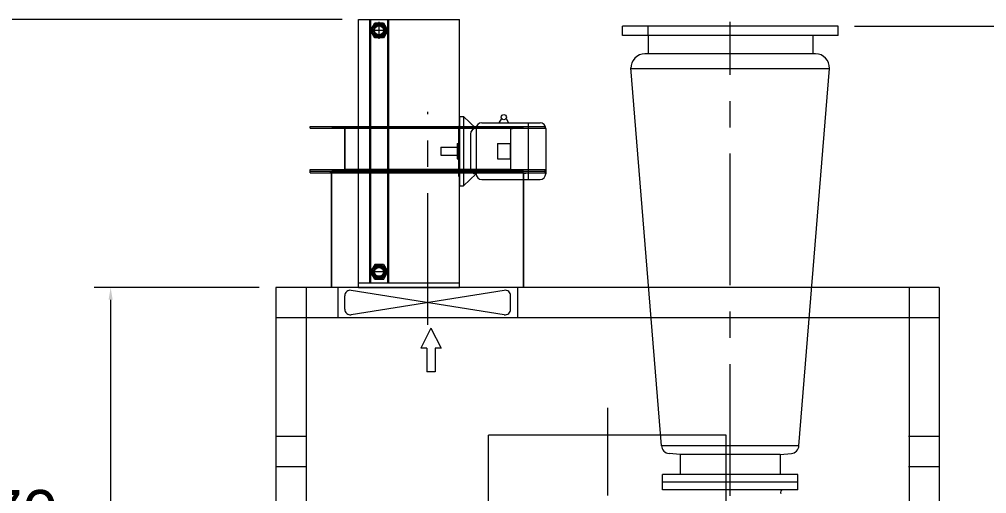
# Model space of a CAD drawing. Header units: millimetres. Extents: x 3 to 671030, y 2 to 511260.
# Drawn here: x 76673 to 165566, y 398948 to 442551 of the extents above; entities that cross this region are included whole.
import ezdxf

# ---------------------------------------------------------------- set-up
doc = ezdxf.new("R2010")
doc.units = ezdxf.units.MM
doc.header["$LTSCALE"] = 25.4
doc.linetypes.add('CENTER', pattern=[50.8, 31.75, -6.35, 6.35, -6.35])
doc.layers.get('Defpoints').update_dxf_attribs({"lineweight": 5})
doc.layers.add('CAXA0', color=7, linetype='Continuous', lineweight=5)
doc.layers.add('CAXA1', color=5, linetype='CENTER', lineweight=5)
doc.styles.add('Roman', font='arial.ttf')
doc.styles.get("Standard").update_dxf_attribs({"font": 'arial.ttf'})
doc.dimstyles.new('ISO-25', dxfattribs={"dimscale": 30, "dimtxt": 38.1, "dimasz": 38.1, "dimexe": 50.8, "dimexo": 50.8, "dimgap": 15.875, "dimtad": 1, "dimtih": 1, "dimtoh": 1, "dimdec": 1, "dimlfac": 0.03937, "dimdsep": 46, "dimtxsty": 'Standard', "dimcen": 63.5, "dimclrd": 7, "dimclre": 7, "dimclrt": 7, "dimadec": 0, "dimazin": 0, "dimtfac": 1, "dimtdec": 1, "dimtmove": 0, "dimatfit": 3, "dimfxl": 25.4, "dimlwd": 5, "dimlwe": 5, "dimarcsym": 0})

# ---------------------------------------------------------------- blocks, each defined once
blk = doc.blocks.new('*D33')
at = {"color": 7, "linetype": 'Continuous', "lineweight": 5, "transparency": 16777216}
for p, q in [((98705, 417913), (83539, 417913)), ((85063, 416770), (85063, 381164)), ((85063, 350476), (85063, 375932)), ((96165, 349333), (83539, 349333))]:
    blk.add_line(p, q, dxfattribs=at)
at = {"color": 7, "transparency": 16777216}
for points in [[(84872, 416770), (85253, 416770), (85063, 417913)], [(84872, 350476), (85253, 350476), (85063, 349333)]]:
    blk.add_solid(points, dxfattribs=at)
at = {"layer": 'Defpoints', "color": 0, "transparency": 16777216}
for p in [(85063, 417913), (100229, 417913), (97689, 349333)]:
    blk.add_point(p, dxfattribs=at)
at = {"color": 7, "lineweight": 5, "transparency": 16777216, "insert": (85063, 378548), "char_height": 4191, "attachment_point": 5, "style": 'Roman'}
blk.add_mtext('2700', dxfattribs=at)
blk = doc.blocks.new('*D34')
at = {"color": 7, "linetype": 'Continuous', "lineweight": 5, "transparency": 16777216}
for p, q in [((153430, 441916), (179134, 441916)), ((177610, 440773), (177610, 394744)), ((177610, 350476), (177610, 389509)), ((165253, 349333), (179134, 349333))]:
    blk.add_line(p, q, dxfattribs=at)
at = {"color": 7, "transparency": 16777216}
for points in [[(177420, 440773), (177801, 440773), (177610, 441916)], [(177420, 350476), (177801, 350476), (177610, 349333)]]:
    blk.add_solid(points, dxfattribs=at)
at = {"layer": 'Defpoints', "color": 0, "transparency": 16777216}
for p in [(151906, 441916), (163729, 349333), (177610, 349333)]:
    blk.add_point(p, dxfattribs=at)
at = {"color": 7, "lineweight": 5, "transparency": 16777216, "insert": (177610, 392127), "char_height": 4191, "attachment_point": 5, "style": 'Roman'}
blk.add_mtext('3645', dxfattribs=at)
blk = doc.blocks.new('*D37')
at = {"color": 7, "linetype": 'Continuous', "lineweight": 5, "transparency": 16777216}
for p, q in [((106326, 442551), (72179, 442551)), ((73703, 441408), (73703, 399780)), ((73703, 350476), (73703, 394545)), ((96165, 349333), (72179, 349333))]:
    blk.add_line(p, q, dxfattribs=at)
at = {"color": 7, "transparency": 16777216}
for points in [[(73512, 441408), (73893, 441408), (73703, 442551)], [(73512, 350476), (73893, 350476), (73703, 349333)]]:
    blk.add_solid(points, dxfattribs=at)
at = {"layer": 'Defpoints', "color": 0, "transparency": 16777216}
for p in [(73703, 442551), (107850, 442551), (97689, 349333)]:
    blk.add_point(p, dxfattribs=at)
at = {"color": 7, "lineweight": 5, "transparency": 16777216, "insert": (73703, 397162), "char_height": 4191, "attachment_point": 5, "style": 'Roman'}
blk.add_mtext('3670', dxfattribs=at)

msp = doc.modelspace()

# ---------------------------------------------------------------- linework, layer by layer
at = {"color": 7, "lineweight": 5}
for p, q in [((107849.53, 442551.25), (117120.53, 442551.25)), ((107849.53, 417913.25), (107849.53, 442551.25)), ((108852.81, 442551.25), (108852.81, 418319.65)), ((108937.23, 441535.25), (109333.18, 442221.05)), ((108954.41, 442551.25), (108954.41, 418319.65)), ((109333.18, 442221.05), (110125.07, 442221.05)), ((109729.13, 440753.96), (109729.13, 442318.15)), ((110125.07, 442221.05), (110521.02, 441535.25)), ((110503.85, 442551.25), (110503.85, 418319.65)), ((110605.45, 442551.25), (110605.45, 418319.65)), ((117120.53, 417913.25), (117120.53, 442551.25)), ((132093.65, 441052.66), (132093.65, 441916.26)), ((134450.57, 441052.66), (134450.57, 441916.26)), ((151905.65, 441052.66), (151905.65, 441916.26)), ((110602.93, 441535.25), (108876.82, 441535.25)), ((109333.18, 440849.45), (108937.23, 441535.25)), ((110521.02, 441535.25), (110125.07, 440849.45)), ((134450.57, 441052.66), (134450.57, 439376.26)), ((149596.65, 441052.66), (149596.65, 439376.26)), ((110125.07, 440849.45), (109333.18, 440849.45)), ((135682.65, 403359.06), (132879.88, 438106.26)), ((132881.44, 438043.36), (151117.85, 438043.36)), ((148316.64, 403359.06), (151117.85, 438043.36)), ((117120.53, 433610.45), (117476.13, 433610.45)), ((117120.53, 433610.45), (117120.53, 427260.45)), ((117476.13, 433610.45), (118646.69, 432518.25)), ((117476.13, 433610.45), (117476.13, 427260.45)), ((119167.39, 433038.95), (124524.63, 433038.95)), ((120989.92, 433441.12), (120750.72, 433038.95)), ((121400.53, 433441.12), (121639.72, 433038.95)), ((123419.73, 433038.95), (123419.73, 427831.95)), ((103404.35, 432696.05), (124994.35, 432696.05)), ((103404.35, 432543.65), (103404.35, 432696.05)), ((103404.35, 432543.65), (124994.35, 432543.65)), ((123000.45, 432543.65), (105398.25, 432543.65)), ((106553.95, 432518.25), (106553.95, 428759.05)), ((121819.35, 432543.65), (106579.35, 432543.65)), ((106579.35, 432543.65), (106579.35, 428733.65)), ((117018.93, 432721.45), (117120.53, 432721.45)), ((117018.93, 432721.45), (117018.93, 428149.45)), ((118646.69, 432518.25), (118646.69, 428352.65)), ((121793.95, 432543.65), (121793.95, 428733.65)), ((121793.95, 432543.65), (121997.15, 432543.65)), ((121819.35, 432518.25), (121819.35, 428759.05)), ((121819.35, 432518.25), (121997.15, 432518.25)), ((121997.15, 432518.25), (121997.15, 432543.65)), ((124994.35, 432543.65), (124994.35, 432696.05)), ((125045.33, 432518.25), (125045.33, 428352.65)), ((116917.33, 431146.65), (117018.93, 431146.65)), ((116917.33, 431146.65), (116917.33, 429724.25)), ((118125.99, 431997.55), (118125.99, 428873.35)), ((120626.26, 431146.65), (121764.18, 431146.65)), ((120626.26, 431146.65), (120626.26, 429724.25)), ((121764.18, 431146.65), (121764.18, 429724.25)), ((115393.33, 430791.05), (116917.33, 430791.05)), ((115393.33, 430791.05), (115393.33, 430079.85)), ((115393.33, 430079.85), (116917.33, 430079.85)), ((116917.33, 429724.25), (117018.93, 429724.25)), ((120626.26, 429724.25), (121764.18, 429724.25)), ((121793.95, 429876.65), (121793.95, 428581.25)), ((121819.35, 429876.65), (121819.35, 428606.65)), ((103404.35, 428733.65), (124994.35, 428733.65)), ((103404.35, 428581.25), (103404.35, 428733.65)), ((103404.35, 428581.25), (124994.35, 428581.25)), ((103404.35, 428581.25), (124994.35, 428581.25)), ((103404.35, 428428.85), (103404.35, 428581.25)), ((123000.45, 428581.25), (105398.25, 428581.25)), ((121793.95, 428733.65), (106604.75, 428733.65)), ((121793.95, 428581.25), (106604.75, 428581.25)), ((121793.95, 428733.65), (121997.15, 428733.65)), ((121793.95, 428581.25), (121997.15, 428581.25)), ((121819.35, 428759.05), (121997.15, 428759.05)), ((121819.35, 428606.65), (121997.15, 428606.65)), ((121997.15, 428759.05), (121997.15, 428733.65)), ((121997.15, 428606.65), (121997.15, 428581.25)), ((124994.35, 428581.25), (124994.35, 428733.65)), ((124994.35, 428428.85), (124994.35, 428581.25)), ((103404.35, 428428.85), (124994.35, 428428.85)), ((105398.25, 428428.85), (105195.05, 428428.85)), ((105398.25, 428428.85), (105195.05, 428428.85)), ((105372.85, 428403.45), (105195.05, 428403.45)), ((105372.85, 428403.45), (105195.05, 428403.45)), ((105372.85, 417913.25), (105372.85, 428403.45)), ((123000.45, 428428.85), (105398.25, 428428.85)), ((105398.25, 417913.25), (105398.25, 428428.85)), ((111035.77, 428403.45), (111035.77, 428428.85)), ((111035.77, 428403.45), (111035.77, 428428.85)), ((117018.93, 428149.45), (117120.53, 428149.45)), ((117476.13, 427260.45), (118646.69, 428352.65)), ((119167.39, 427831.95), (124524.63, 427831.95)), ((123000.45, 428428.85), (123203.65, 428428.85)), ((123000.45, 428428.85), (123203.65, 428428.85)), ((123000.45, 417913.25), (123000.45, 428428.85)), ((123025.85, 428403.45), (123203.65, 428403.45)), ((123025.85, 428403.45), (123203.65, 428403.45)), ((123025.85, 417913.25), (123025.85, 428403.45)), ((123203.65, 428403.45), (123203.65, 428428.85)), ((123203.65, 428403.45), (123203.65, 428428.85)), ((117120.53, 427260.45), (117476.13, 427260.45)), ((109333.18, 420021.63), (108937.23, 419335.83)), ((110125.07, 420021.63), (109333.18, 420021.63)), ((110125.07, 420021.63), (110521.02, 419335.83)), ((110605.45, 419335.83), (108852.81, 419335.83)), ((109333.18, 418650.03), (108937.23, 419335.83)), ((110125.07, 418650.03), (110521.02, 419335.83)), ((100229.35, 417913.25), (100229.35, 349333.25)), ((161189.35, 417913.25), (100229.35, 417913.25)), ((103023.35, 417913.25), (103023.35, 349333.25)), ((105944.35, 417913.25), (105944.35, 415119.25)), ((107849.53, 418319.65), (117120.53, 418319.65)), ((107849.53, 417913.25), (117120.53, 417913.25)), ((110125.07, 418650.03), (109333.18, 418650.03)), ((122454.35, 417913.25), (122454.35, 415119.25)), ((158449.95, 417913.25), (158395.67, 349333.25)), ((161189.35, 417913.25), (161189.35, 349333.25)), ((106579.35, 415899.03), (106579.35, 417133.48)), ((121231.52, 415397.34), (107167.17, 417635.17)), ((121231.52, 417635.17), (107167.17, 415397.34)), ((121819.35, 415899.03), (121819.35, 417133.48)), ((161189.35, 415119.25), (100229.35, 415119.25)), ((114498.42, 414169.25), (113568.39, 412325.2)), ((114498.42, 414169.25), (115428.45, 412325.2)), ((114106.57, 412325.2), (113568.39, 412325.2)), ((114106.57, 412325.2), (114106.57, 410161.07)), ((115428.45, 412325.2), (114890.27, 412325.2)), ((114890.27, 412325.2), (114890.27, 410161.07)), ((114890.27, 410161.07), (114106.57, 410161.07)), ((103023.35, 404197.25), (100229.35, 404197.25)), ((141631.35, 404324.26), (119787.35, 404324.26)), ((119787.35, 363557.26), (119787.35, 404324.26)), ((141631.35, 363557.26), (141631.35, 404324.26)), ((161189.35, 404197.25), (158395.35, 404197.25)), ((148316.38, 403359.06), (135682.65, 403359.06)), ((137402.12, 402546.26), (136377.39, 402635.92)), ((146596.92, 402546.26), (137402.12, 402546.26)), ((137402.12, 402546.26), (137402.12, 400717.46)), ((146595.89, 402546.17), (147621.64, 402635.92)), ((146596.92, 402546.26), (146596.92, 400717.46)), ((103023.35, 401403.25), (100229.35, 401403.25)), ((161189.35, 401403.25), (158395.35, 401403.25))]:
    msp.add_line(p, q, dxfattribs=at)
for centre, radius in [((109729.13, 441535.25), 673.1), ((109729.13, 441535.25), 609.6), ((109729.13, 441535.25), 581.66), ((109729.13, 441536.06), 495.3), ((109729.13, 441535.25), 419.1), ((121195.22, 433559.65), 237.07), ((109729.13, 419335.83), 673.1), ((109729.13, 419335.83), 609.6), ((109729.13, 419335.83), 581.66), ((109729.13, 419336.63), 495.3), ((109729.13, 419335.83), 406.4)]:
    msp.add_circle(centre, radius, dxfattribs=at)
for centre, radius, start, end in [((134149.88, 438106.26), 1270, 90, 182.8392559), ((149849.41, 438106.26), 1270, 357.1607441, 90), ((119167.39, 432518.25), 520.7, 90, 180), ((124524.63, 432518.25), 520.7, 0, 90), ((118646.69, 431997.55), 520.7, 90, 180), ((118646.69, 428873.35), 520.7, 180, 270), ((119167.39, 428352.65), 520.7, 180, 270), ((124524.63, 428352.65), 520.7, 270, 0), ((107087.35, 417133.48), 508, 80.9592229, 180), ((121311.35, 417133.48), 508, 0, 99.0407771), ((107087.35, 415899.03), 508, 180, 279.0407771), ((121311.35, 415899.03), 508, 260.9592229, 0), ((136443.8, 403395.02), 762, 182.7043126, 265), ((147555.23, 403395.02), 762, 275, 357.2956874), ((146874.41, 399041.06), 254, 90, 201.5170454)]:
    msp.add_arc(centre, radius, start, end, dxfattribs=at)
at = {"layer": 'CAXA0', "color": 7, "linetype": 'Continuous', "lineweight": 5}
for p, q in [((151905.65, 441916.26), (132093.65, 441916.26)), ((151905.65, 441052.66), (132093.65, 441052.66)), ((149849.41, 439376.26), (134149.88, 439376.26)), ((148225.36, 400717.46), (135776.65, 400717.46)), ((135779.36, 400006.26), (135779.36, 400717.46)), ((148225.36, 400006.26), (148225.36, 400717.46)), ((148225.36, 400006.26), (135776.65, 400006.26)), ((135780.71, 399295.06), (135780.71, 400006.26)), ((148226.71, 399295.06), (135780.71, 399295.06)), ((148226.71, 399295.06), (148226.71, 400006.26))]:
    msp.add_line(p, q, dxfattribs=at)
at = {"layer": 'CAXA1', "linetype": 'CENTER', "lineweight": 5, "ltscale": 15}
for p, q in [((141999.65, 379397.23), (141999.65, 442322.66)), ((114199.35, 414474.55), (114199.35, 434053.6))]:
    msp.add_line(p, q, dxfattribs=at)
at = {"layer": 'CAXA1', "linetype": 'CENTER', "lineweight": 5, "ltscale": 10}
msp.add_line((130709.35, 406830.61), (130709.35, 362564.34), dxfattribs=at)

# ---------------------------------------------------------------- dimensions: what is measured, and where the dimension line sits
at = {"color": 7, "lineweight": 5}
for base, p1, p2, picture, middle in [((73702.53, 442551.25), (97689.35, 349333.25), (107849.53, 442551.25), '*D37', (73702.53, 397162.4)), ((177610.13, 349333.25), (151905.65, 441916.26), (163729.35, 349333.25), '*D34', (177610.13, 392126.7)), ((85062.71, 417913.25), (97689.35, 349333.25), (100229.35, 417913.25), '*D33', (85062.71, 378548.14))]:
    dim = msp.add_linear_dim(base=base, p1=p1, p2=p2, angle=90, dimstyle='ISO-25', override={"dimscale": 30, "dimtxt": 139.7, "dimpost": '\\X', "dimtxsty": 'Roman', "dimtmove": 1}, dxfattribs=at)
    dim.commit()
    dim.dimension.update_dxf_attribs({"geometry": picture, "text_midpoint": middle, "dimtype": 160})

doc.saveas('drawing.dxf')
